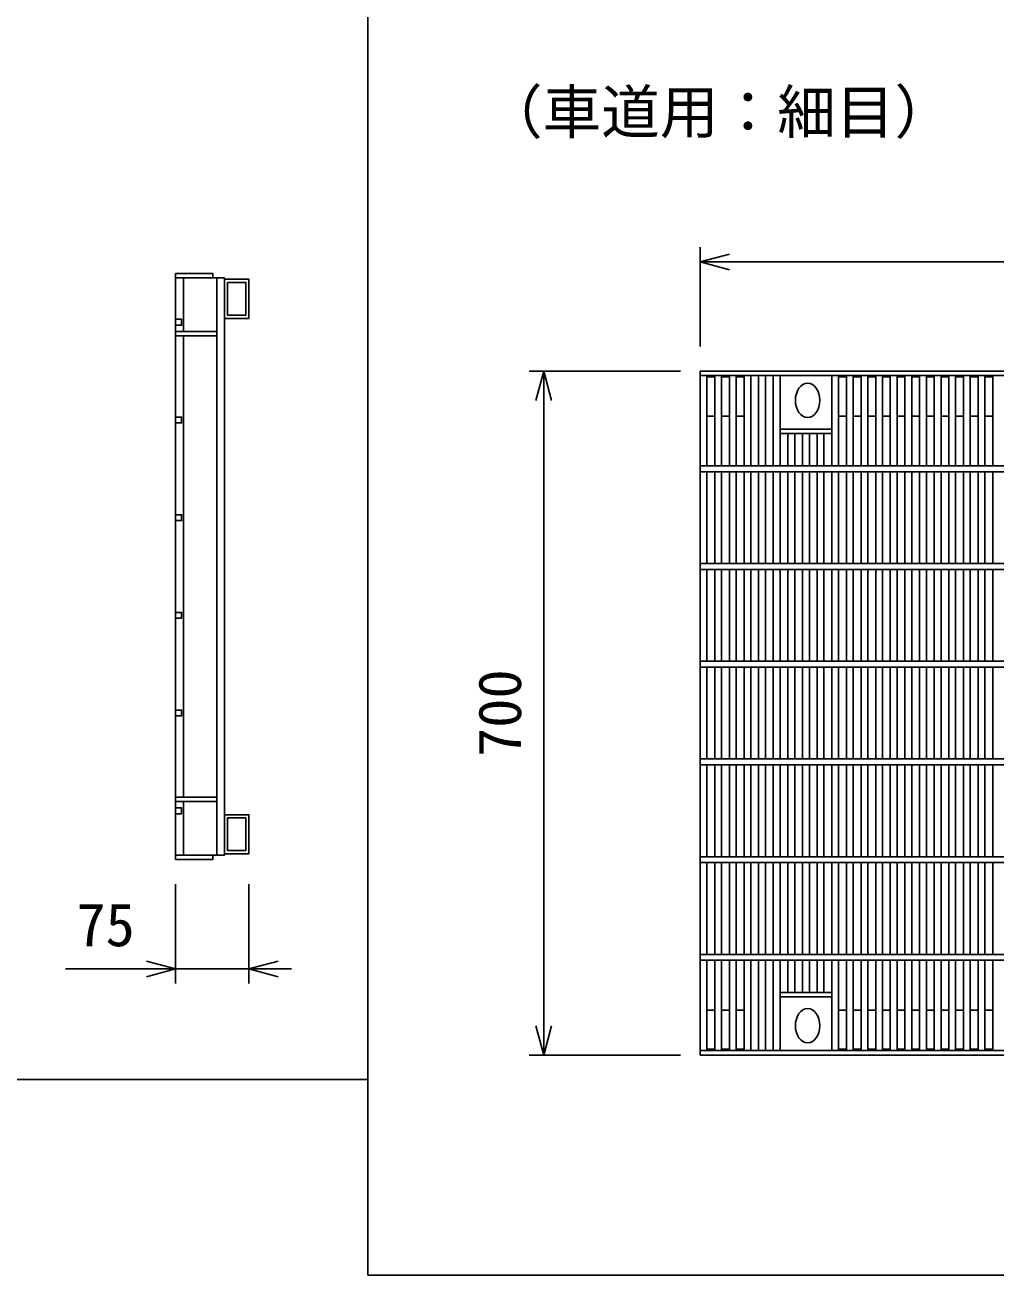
# Model space of a CAD drawing. Units: millimetres, scale not verified. Extents: x -25200 to 25200, y -8910 to 8910.
# Drawn here: x -8113 to -7119, y 683 to 1962 of the extents above; entities that cross this region are included whole.
import ezdxf
from ezdxf.enums import TextEntityAlignment as Align

# ---------------------------------------------------------------- set-up
doc = ezdxf.new("R2010")
doc.units = ezdxf.units.MM
doc.header["$LTSCALE"] = 30
for name, color, linetype, lineweight in [('0-0_DIM', 7, 'Continuous', 25), ('0-2_HATCH', 6, 'Continuous', 25), ('0-7_TXT', 7, 'Continuous', 25)]:
    doc.layers.add(name, color=color, linetype=linetype, lineweight=lineweight)
doc.styles.add('ＭＳ ゴシック', font='')
doc.styles.get('ＭＳ ゴシック').set_extended_font_data('MS Gothic')

msp = doc.modelspace()

# ---------------------------------------------------------------- linework, layer by layer
at = {"layer": '0-0_DIM'}
for p, q in [((-7422.21, 1633.09), (-7422.21, 1734.68)), ((-6427.21, 1719.68), (-7422.21, 1719.68)), ((-7442.21, 1607.87), (-7597.21, 1607.87)), ((-7582.21, 1607.87), (-7582.21, 907.87)), ((-7958.87, 1082.64), (-7958.87, 981.06)), ((-7883.87, 1082.64), (-7883.87, 981.06)), ((-8071.48, 996.06), (-7958.87, 996.06)), ((-7883.87, 996.06), (-7958.87, 996.06)), ((-7883.87, 996.06), (-7840.4, 996.06)), ((-7442.21, 907.87), (-7597.21, 907.87))]:
    msp.add_line(p, q, dxfattribs=at)
for points in [[(-7392.21, 1711.64), (-7422.21, 1719.68), (-7392.21, 1727.71)], [(-7590.25, 1577.87), (-7582.21, 1607.87), (-7574.17, 1577.87)], [(-7988.87, 988.02), (-7958.87, 996.06), (-7988.87, 1004.09)], [(-7853.87, 1004.09), (-7883.87, 996.06), (-7853.87, 988.02)], [(-7574.17, 937.87), (-7582.21, 907.87), (-7590.25, 937.87)]]:
    msp.add_lwpolyline(points, dxfattribs=at)
at = {"layer": '0-2_HATCH'}
for p, q in [((-7958.87, 1707.87), (-7958.87, 1107.87)), ((-7958.87, 1703.37), (-7908.87, 1703.37)), ((-7950.87, 1648.37), (-7950.87, 1703.37)), ((-7916.87, 1112.37), (-7916.87, 1703.37)), ((-7908.87, 1112.37), (-7908.87, 1703.37)), ((-7958.87, 1648.37), (-7916.87, 1648.37)), ((-7958.87, 1643.87), (-7916.87, 1643.87)), ((-7950.87, 1171.87), (-7950.87, 1643.87)), ((-6427.21, 1607.87), (-7422.21, 1607.87)), ((-7422.21, 1607.87), (-7422.21, 907.87)), ((-6427.21, 1603.37), (-7422.21, 1603.37)), ((-7415.21, 1603.37), (-7415.21, 1510.87)), ((-7407.24, 1601.87), (-7415.21, 1601.87)), ((-7407.24, 1603.37), (-7407.24, 1510.87)), ((-7400.24, 1603.37), (-7400.24, 1510.87)), ((-7392.27, 1601.87), (-7400.24, 1601.87)), ((-7392.27, 1603.37), (-7392.27, 1510.87)), ((-7385.27, 1603.37), (-7385.27, 1510.87)), ((-7377.3, 1601.87), (-7385.27, 1601.87)), ((-7377.3, 1603.37), (-7377.3, 1510.87)), ((-7370.3, 1603.37), (-7370.3, 1510.87)), ((-7362.33, 1603.37), (-7362.33, 1510.87)), ((-7355.33, 1603.37), (-7355.33, 1510.87)), ((-7347.36, 1603.37), (-7347.36, 1510.87)), ((-7340.36, 1603.37), (-7340.36, 1510.87)), ((-7287.49, 1603.37), (-7287.49, 1510.87)), ((-7280.49, 1603.37), (-7280.49, 1510.87)), ((-7272.52, 1601.87), (-7280.49, 1601.87)), ((-7272.52, 1603.37), (-7272.52, 1510.87)), ((-7265.52, 1603.37), (-7265.52, 1510.87)), ((-7257.55, 1601.87), (-7265.52, 1601.87)), ((-7257.55, 1603.37), (-7257.55, 1510.87)), ((-7250.55, 1603.37), (-7250.55, 1510.87)), ((-7242.58, 1601.87), (-7250.55, 1601.87)), ((-7242.58, 1603.37), (-7242.58, 1510.87)), ((-7235.58, 1603.37), (-7235.58, 1510.87)), ((-7227.61, 1601.87), (-7235.58, 1601.87)), ((-7227.61, 1603.37), (-7227.61, 1510.87)), ((-7220.61, 1603.37), (-7220.61, 1510.87)), ((-7212.64, 1601.87), (-7220.61, 1601.87)), ((-7212.64, 1603.37), (-7212.64, 1510.87)), ((-7205.64, 1603.37), (-7205.64, 1510.87)), ((-7197.67, 1601.87), (-7205.64, 1601.87)), ((-7197.67, 1603.37), (-7197.67, 1510.87)), ((-7190.67, 1603.37), (-7190.67, 1510.87)), ((-7182.7, 1601.87), (-7190.67, 1601.87)), ((-7182.7, 1603.37), (-7182.7, 1510.87)), ((-7175.7, 1603.37), (-7175.7, 1510.87)), ((-7167.73, 1601.87), (-7175.7, 1601.87)), ((-7167.73, 1603.37), (-7167.73, 1510.87)), ((-7160.73, 1603.37), (-7160.73, 1510.87)), ((-7152.76, 1601.87), (-7160.73, 1601.87)), ((-7152.76, 1603.37), (-7152.76, 1510.87)), ((-7145.76, 1603.37), (-7145.76, 1510.87)), ((-7137.79, 1601.87), (-7145.76, 1601.87)), ((-7137.79, 1603.37), (-7137.79, 1510.87)), ((-7130.79, 1603.37), (-7130.79, 1510.87)), ((-7122.82, 1601.87), (-7130.79, 1601.87)), ((-7122.82, 1603.37), (-7122.82, 1510.87)), ((-7407.24, 1561.87), (-7415.21, 1561.87)), ((-7392.27, 1561.87), (-7400.24, 1561.87)), ((-7377.3, 1561.87), (-7385.27, 1561.87)), ((-7272.52, 1561.87), (-7280.49, 1561.87)), ((-7257.55, 1561.87), (-7265.52, 1561.87)), ((-7242.58, 1561.87), (-7250.55, 1561.87)), ((-7227.61, 1561.87), (-7235.58, 1561.87)), ((-7212.64, 1561.87), (-7220.61, 1561.87)), ((-7197.67, 1561.87), (-7205.64, 1561.87)), ((-7182.7, 1561.87), (-7190.67, 1561.87)), ((-7167.73, 1561.87), (-7175.7, 1561.87)), ((-7152.76, 1561.87), (-7160.73, 1561.87)), ((-7137.79, 1561.87), (-7145.76, 1561.87)), ((-7122.82, 1561.87), (-7130.79, 1561.87)), ((-7340.36, 1548.37), (-7287.49, 1548.37)), ((-7340.36, 1543.87), (-7287.49, 1543.87)), ((-7332.4, 1543.87), (-7332.4, 1510.87)), ((-7325.4, 1543.87), (-7325.4, 1510.87)), ((-7317.43, 1543.87), (-7317.43, 1510.87)), ((-7310.43, 1543.87), (-7310.43, 1510.87)), ((-7302.46, 1543.87), (-7302.46, 1510.87)), ((-7295.46, 1543.87), (-7295.46, 1510.87)), ((-6427.21, 1510.87), (-7422.21, 1510.87)), ((-7422.21, 1504.87), (-6427.21, 1504.87)), ((-7415.21, 1410.87), (-7415.21, 1504.87)), ((-7407.24, 1410.87), (-7407.24, 1504.87)), ((-7400.24, 1410.87), (-7400.24, 1504.87)), ((-7392.27, 1410.87), (-7392.27, 1504.87)), ((-7385.27, 1410.87), (-7385.27, 1504.87)), ((-7377.3, 1410.87), (-7377.3, 1504.87)), ((-7370.3, 1410.87), (-7370.3, 1504.87)), ((-7362.33, 1410.87), (-7362.33, 1504.87)), ((-7355.33, 1410.87), (-7355.33, 1504.87)), ((-7347.36, 1410.87), (-7347.36, 1504.87)), ((-7340.36, 1410.87), (-7340.36, 1504.87)), ((-7332.4, 1410.87), (-7332.4, 1504.87)), ((-7325.4, 1410.87), (-7325.4, 1504.87)), ((-7317.43, 1410.87), (-7317.43, 1504.87)), ((-7310.43, 1410.87), (-7310.43, 1504.87)), ((-7302.46, 1410.87), (-7302.46, 1504.87)), ((-7295.46, 1410.87), (-7295.46, 1504.87)), ((-7287.49, 1410.87), (-7287.49, 1504.87)), ((-7280.49, 1410.87), (-7280.49, 1504.87)), ((-7272.52, 1410.87), (-7272.52, 1504.87)), ((-7265.52, 1410.87), (-7265.52, 1504.87)), ((-7257.55, 1410.87), (-7257.55, 1504.87)), ((-7250.55, 1410.87), (-7250.55, 1504.87)), ((-7242.58, 1410.87), (-7242.58, 1504.87)), ((-7235.58, 1410.87), (-7235.58, 1504.87)), ((-7227.61, 1410.87), (-7227.61, 1504.87)), ((-7220.61, 1410.87), (-7220.61, 1504.87)), ((-7212.64, 1410.87), (-7212.64, 1504.87)), ((-7205.64, 1410.87), (-7205.64, 1504.87)), ((-7197.67, 1410.87), (-7197.67, 1504.87)), ((-7190.67, 1410.87), (-7190.67, 1504.87)), ((-7182.7, 1410.87), (-7182.7, 1504.87)), ((-7175.7, 1410.87), (-7175.7, 1504.87)), ((-7167.73, 1410.87), (-7167.73, 1504.87)), ((-7160.73, 1410.87), (-7160.73, 1504.87)), ((-7152.76, 1410.87), (-7152.76, 1504.87)), ((-7145.76, 1410.87), (-7145.76, 1504.87)), ((-7137.79, 1410.87), (-7137.79, 1504.87)), ((-7130.79, 1410.87), (-7130.79, 1504.87)), ((-7122.82, 1410.87), (-7122.82, 1504.87)), ((-6427.21, 1410.87), (-7422.21, 1410.87)), ((-7422.21, 1404.87), (-6427.21, 1404.87)), ((-7415.21, 1310.87), (-7415.21, 1404.87)), ((-7407.24, 1310.87), (-7407.24, 1404.87)), ((-7400.24, 1310.87), (-7400.24, 1404.87)), ((-7392.27, 1310.87), (-7392.27, 1404.87)), ((-7385.27, 1310.87), (-7385.27, 1404.87)), ((-7377.3, 1310.87), (-7377.3, 1404.87)), ((-7370.3, 1310.87), (-7370.3, 1404.87)), ((-7362.33, 1310.87), (-7362.33, 1404.87)), ((-7355.33, 1310.87), (-7355.33, 1404.87)), ((-7347.36, 1310.87), (-7347.36, 1404.87)), ((-7340.36, 1310.87), (-7340.36, 1404.87)), ((-7332.4, 1310.87), (-7332.4, 1404.87)), ((-7325.4, 1310.87), (-7325.4, 1404.87)), ((-7317.43, 1310.87), (-7317.43, 1404.87)), ((-7310.43, 1310.87), (-7310.43, 1404.87)), ((-7302.46, 1310.87), (-7302.46, 1404.87)), ((-7295.46, 1310.87), (-7295.46, 1404.87)), ((-7287.49, 1310.87), (-7287.49, 1404.87)), ((-7280.49, 1310.87), (-7280.49, 1404.87)), ((-7272.52, 1310.87), (-7272.52, 1404.87)), ((-7265.52, 1310.87), (-7265.52, 1404.87)), ((-7257.55, 1310.87), (-7257.55, 1404.87)), ((-7250.55, 1310.87), (-7250.55, 1404.87)), ((-7242.58, 1310.87), (-7242.58, 1404.87)), ((-7235.58, 1310.87), (-7235.58, 1404.87)), ((-7227.61, 1310.87), (-7227.61, 1404.87)), ((-7220.61, 1310.87), (-7220.61, 1404.87)), ((-7212.64, 1310.87), (-7212.64, 1404.87)), ((-7205.64, 1310.87), (-7205.64, 1404.87)), ((-7197.67, 1310.87), (-7197.67, 1404.87)), ((-7190.67, 1310.87), (-7190.67, 1404.87)), ((-7182.7, 1310.87), (-7182.7, 1404.87)), ((-7175.7, 1310.87), (-7175.7, 1404.87)), ((-7167.73, 1310.87), (-7167.73, 1404.87)), ((-7160.73, 1310.87), (-7160.73, 1404.87)), ((-7152.76, 1310.87), (-7152.76, 1404.87)), ((-7145.76, 1310.87), (-7145.76, 1404.87)), ((-7137.79, 1310.87), (-7137.79, 1404.87)), ((-7130.79, 1310.87), (-7130.79, 1404.87)), ((-7122.82, 1310.87), (-7122.82, 1404.87)), ((-6427.21, 1310.87), (-7422.21, 1310.87)), ((-7422.21, 1304.87), (-6427.21, 1304.87)), ((-7415.21, 1210.87), (-7415.21, 1304.87)), ((-7407.24, 1210.87), (-7407.24, 1304.87)), ((-7400.24, 1210.87), (-7400.24, 1304.87)), ((-7392.27, 1210.87), (-7392.27, 1304.87)), ((-7385.27, 1210.87), (-7385.27, 1304.87)), ((-7377.3, 1210.87), (-7377.3, 1304.87)), ((-7370.3, 1210.87), (-7370.3, 1304.87)), ((-7362.33, 1210.87), (-7362.33, 1304.87)), ((-7355.33, 1210.87), (-7355.33, 1304.87)), ((-7347.36, 1210.87), (-7347.36, 1304.87)), ((-7340.36, 1210.87), (-7340.36, 1304.87)), ((-7332.4, 1210.87), (-7332.4, 1304.87)), ((-7325.4, 1210.87), (-7325.4, 1304.87)), ((-7317.43, 1210.87), (-7317.43, 1304.87)), ((-7310.43, 1210.87), (-7310.43, 1304.87)), ((-7302.46, 1210.87), (-7302.46, 1304.87)), ((-7295.46, 1210.87), (-7295.46, 1304.87)), ((-7287.49, 1210.87), (-7287.49, 1304.87)), ((-7280.49, 1210.87), (-7280.49, 1304.87)), ((-7272.52, 1210.87), (-7272.52, 1304.87)), ((-7265.52, 1210.87), (-7265.52, 1304.87)), ((-7257.55, 1210.87), (-7257.55, 1304.87)), ((-7250.55, 1210.87), (-7250.55, 1304.87)), ((-7242.58, 1210.87), (-7242.58, 1304.87)), ((-7235.58, 1210.87), (-7235.58, 1304.87)), ((-7227.61, 1210.87), (-7227.61, 1304.87)), ((-7220.61, 1210.87), (-7220.61, 1304.87)), ((-7212.64, 1210.87), (-7212.64, 1304.87)), ((-7205.64, 1210.87), (-7205.64, 1304.87)), ((-7197.67, 1210.87), (-7197.67, 1304.87)), ((-7190.67, 1210.87), (-7190.67, 1304.87)), ((-7182.7, 1210.87), (-7182.7, 1304.87)), ((-7175.7, 1210.87), (-7175.7, 1304.87)), ((-7167.73, 1210.87), (-7167.73, 1304.87)), ((-7160.73, 1210.87), (-7160.73, 1304.87)), ((-7152.76, 1210.87), (-7152.76, 1304.87)), ((-7145.76, 1210.87), (-7145.76, 1304.87)), ((-7137.79, 1210.87), (-7137.79, 1304.87)), ((-7130.79, 1210.87), (-7130.79, 1304.87)), ((-7122.82, 1210.87), (-7122.82, 1304.87)), ((-6427.21, 1210.87), (-7422.21, 1210.87)), ((-7422.21, 1204.87), (-6427.21, 1204.87)), ((-7415.21, 1110.87), (-7415.21, 1204.87)), ((-7407.24, 1110.87), (-7407.24, 1204.87)), ((-7400.24, 1110.87), (-7400.24, 1204.87)), ((-7392.27, 1110.87), (-7392.27, 1204.87)), ((-7385.27, 1110.87), (-7385.27, 1204.87)), ((-7377.3, 1110.87), (-7377.3, 1204.87)), ((-7370.3, 1110.87), (-7370.3, 1204.87)), ((-7362.33, 1110.87), (-7362.33, 1204.87)), ((-7355.33, 1110.87), (-7355.33, 1204.87)), ((-7347.36, 1110.87), (-7347.36, 1204.87)), ((-7340.36, 1110.87), (-7340.36, 1204.87)), ((-7332.4, 1110.87), (-7332.4, 1204.87)), ((-7325.4, 1110.87), (-7325.4, 1204.87)), ((-7317.43, 1110.87), (-7317.43, 1204.87)), ((-7310.43, 1110.87), (-7310.43, 1204.87)), ((-7302.46, 1110.87), (-7302.46, 1204.87)), ((-7295.46, 1110.87), (-7295.46, 1204.87)), ((-7287.49, 1110.87), (-7287.49, 1204.87)), ((-7280.49, 1110.87), (-7280.49, 1204.87)), ((-7272.52, 1110.87), (-7272.52, 1204.87)), ((-7265.52, 1110.87), (-7265.52, 1204.87)), ((-7257.55, 1110.87), (-7257.55, 1204.87)), ((-7250.55, 1110.87), (-7250.55, 1204.87)), ((-7242.58, 1110.87), (-7242.58, 1204.87)), ((-7235.58, 1110.87), (-7235.58, 1204.87)), ((-7227.61, 1110.87), (-7227.61, 1204.87)), ((-7220.61, 1110.87), (-7220.61, 1204.87)), ((-7212.64, 1110.87), (-7212.64, 1204.87)), ((-7205.64, 1110.87), (-7205.64, 1204.87)), ((-7197.67, 1110.87), (-7197.67, 1204.87)), ((-7190.67, 1110.87), (-7190.67, 1204.87)), ((-7182.7, 1110.87), (-7182.7, 1204.87)), ((-7175.7, 1110.87), (-7175.7, 1204.87)), ((-7167.73, 1110.87), (-7167.73, 1204.87)), ((-7160.73, 1110.87), (-7160.73, 1204.87)), ((-7152.76, 1110.87), (-7152.76, 1204.87)), ((-7145.76, 1110.87), (-7145.76, 1204.87)), ((-7137.79, 1110.87), (-7137.79, 1204.87)), ((-7130.79, 1110.87), (-7130.79, 1204.87)), ((-7122.82, 1110.87), (-7122.82, 1204.87)), ((-7958.87, 1171.87), (-7916.87, 1171.87)), ((-7958.87, 1167.37), (-7916.87, 1167.37)), ((-7950.87, 1112.37), (-7950.87, 1167.37)), ((-7958.87, 1112.37), (-7908.87, 1112.37)), ((-6427.21, 1110.87), (-7422.21, 1110.87)), ((-7422.21, 1104.87), (-6427.21, 1104.87)), ((-7415.21, 1010.87), (-7415.21, 1104.87)), ((-7407.24, 1010.87), (-7407.24, 1104.87)), ((-7400.24, 1010.87), (-7400.24, 1104.87)), ((-7392.27, 1010.87), (-7392.27, 1104.87)), ((-7385.27, 1010.87), (-7385.27, 1104.87)), ((-7377.3, 1010.87), (-7377.3, 1104.87)), ((-7370.3, 1010.87), (-7370.3, 1104.87)), ((-7362.33, 1010.87), (-7362.33, 1104.87)), ((-7355.33, 1010.87), (-7355.33, 1104.87)), ((-7347.36, 1010.87), (-7347.36, 1104.87)), ((-7340.36, 1010.87), (-7340.36, 1104.87)), ((-7332.4, 1010.87), (-7332.4, 1104.87)), ((-7325.4, 1010.87), (-7325.4, 1104.87)), ((-7317.43, 1010.87), (-7317.43, 1104.87)), ((-7310.43, 1010.87), (-7310.43, 1104.87)), ((-7302.46, 1010.87), (-7302.46, 1104.87)), ((-7295.46, 1010.87), (-7295.46, 1104.87)), ((-7287.49, 1010.87), (-7287.49, 1104.87)), ((-7280.49, 1010.87), (-7280.49, 1104.87)), ((-7272.52, 1010.87), (-7272.52, 1104.87)), ((-7265.52, 1010.87), (-7265.52, 1104.87)), ((-7257.55, 1010.87), (-7257.55, 1104.87)), ((-7250.55, 1010.87), (-7250.55, 1104.87)), ((-7242.58, 1010.87), (-7242.58, 1104.87)), ((-7235.58, 1010.87), (-7235.58, 1104.87)), ((-7227.61, 1010.87), (-7227.61, 1104.87)), ((-7220.61, 1010.87), (-7220.61, 1104.87)), ((-7212.64, 1010.87), (-7212.64, 1104.87)), ((-7205.64, 1010.87), (-7205.64, 1104.87)), ((-7197.67, 1010.87), (-7197.67, 1104.87)), ((-7190.67, 1010.87), (-7190.67, 1104.87)), ((-7182.7, 1010.87), (-7182.7, 1104.87)), ((-7175.7, 1010.87), (-7175.7, 1104.87)), ((-7167.73, 1010.87), (-7167.73, 1104.87)), ((-7160.73, 1010.87), (-7160.73, 1104.87)), ((-7152.76, 1010.87), (-7152.76, 1104.87)), ((-7145.76, 1010.87), (-7145.76, 1104.87)), ((-7137.79, 1010.87), (-7137.79, 1104.87)), ((-7130.79, 1010.87), (-7130.79, 1104.87)), ((-7122.82, 1010.87), (-7122.82, 1104.87)), ((-6427.21, 1010.87), (-7422.21, 1010.87)), ((-7422.21, 1004.87), (-6427.21, 1004.87)), ((-7415.21, 912.37), (-7415.21, 1004.87)), ((-7407.24, 912.37), (-7407.24, 1004.87)), ((-7400.24, 912.37), (-7400.24, 1004.87)), ((-7392.27, 912.37), (-7392.27, 1004.87)), ((-7385.27, 912.37), (-7385.27, 1004.87)), ((-7377.3, 912.37), (-7377.3, 1004.87)), ((-7370.3, 1004.87), (-7370.3, 912.37)), ((-7362.33, 912.37), (-7362.33, 1004.87)), ((-7355.33, 912.37), (-7355.33, 1004.87)), ((-7347.36, 912.37), (-7347.36, 1004.87)), ((-7340.36, 912.37), (-7340.36, 1004.87)), ((-7332.4, 971.87), (-7332.4, 1004.87)), ((-7325.4, 971.87), (-7325.4, 1004.87)), ((-7317.43, 971.87), (-7317.43, 1004.87)), ((-7310.43, 971.87), (-7310.43, 1004.87)), ((-7302.46, 971.87), (-7302.46, 1004.87)), ((-7295.46, 971.87), (-7295.46, 1004.87)), ((-7287.49, 912.37), (-7287.49, 1004.87)), ((-7280.49, 912.37), (-7280.49, 1004.87)), ((-7272.52, 912.37), (-7272.52, 1004.87)), ((-7265.52, 912.37), (-7265.52, 1004.87)), ((-7257.55, 912.37), (-7257.55, 1004.87)), ((-7250.55, 912.37), (-7250.55, 1004.87)), ((-7242.58, 912.37), (-7242.58, 1004.87)), ((-7235.58, 912.37), (-7235.58, 1004.87)), ((-7227.61, 912.37), (-7227.61, 1004.87)), ((-7220.61, 912.37), (-7220.61, 1004.87)), ((-7212.64, 912.37), (-7212.64, 1004.87)), ((-7205.64, 912.37), (-7205.64, 1004.87)), ((-7197.67, 912.37), (-7197.67, 1004.87)), ((-7190.67, 912.37), (-7190.67, 1004.87)), ((-7182.7, 912.37), (-7182.7, 1004.87)), ((-7175.7, 912.37), (-7175.7, 1004.87)), ((-7167.73, 912.37), (-7167.73, 1004.87)), ((-7160.73, 912.37), (-7160.73, 1004.87)), ((-7152.76, 912.37), (-7152.76, 1004.87)), ((-7145.76, 912.37), (-7145.76, 1004.87)), ((-7137.79, 912.37), (-7137.79, 1004.87)), ((-7130.79, 912.37), (-7130.79, 1004.87)), ((-7122.82, 912.37), (-7122.82, 1004.87)), ((-7340.36, 971.87), (-7287.49, 971.87)), ((-7340.36, 967.37), (-7287.49, 967.37)), ((-7407.24, 953.87), (-7415.21, 953.87)), ((-7392.27, 953.87), (-7400.24, 953.87)), ((-7377.3, 953.87), (-7385.27, 953.87)), ((-7272.52, 953.87), (-7280.49, 953.87)), ((-7257.55, 953.87), (-7265.52, 953.87)), ((-7242.58, 953.87), (-7250.55, 953.87)), ((-7227.61, 953.87), (-7235.58, 953.87)), ((-7212.64, 953.87), (-7220.61, 953.87)), ((-7197.67, 953.87), (-7205.64, 953.87)), ((-7182.7, 953.87), (-7190.67, 953.87)), ((-7167.73, 953.87), (-7175.7, 953.87)), ((-7152.76, 953.87), (-7160.73, 953.87)), ((-7137.79, 953.87), (-7145.76, 953.87)), ((-7122.82, 953.87), (-7130.79, 953.87)), ((-6427.21, 912.37), (-7422.21, 912.37)), ((-7407.24, 913.87), (-7415.21, 913.87)), ((-7392.27, 913.87), (-7400.24, 913.87)), ((-7377.3, 913.87), (-7385.27, 913.87)), ((-7272.52, 913.87), (-7280.49, 913.87)), ((-7257.55, 913.87), (-7265.52, 913.87)), ((-7242.58, 913.87), (-7250.55, 913.87)), ((-7227.61, 913.87), (-7235.58, 913.87)), ((-7212.64, 913.87), (-7220.61, 913.87)), ((-7197.67, 913.87), (-7205.64, 913.87)), ((-7182.7, 913.87), (-7190.67, 913.87)), ((-7167.73, 913.87), (-7175.7, 913.87)), ((-7152.76, 913.87), (-7160.73, 913.87)), ((-7137.79, 913.87), (-7145.76, 913.87)), ((-7122.82, 913.87), (-7130.79, 913.87)), ((-6427.21, 907.87), (-7422.21, 907.87))]:
    msp.add_line(p, q, dxfattribs=at)
for points in [[(-7958.87, 1707.87), (-7920.87, 1707.87), (-7920.87, 1703.37)], [(-7958.87, 1660.87), (-7952.87, 1660.87), (-7952.87, 1654.87), (-7958.87, 1654.87)], [(-7958.87, 1560.87), (-7952.87, 1560.87), (-7952.87, 1554.87), (-7958.87, 1554.87)], [(-7958.87, 1460.87), (-7952.87, 1460.87), (-7952.87, 1454.87), (-7958.87, 1454.87)], [(-7958.87, 1360.87), (-7952.87, 1360.87), (-7952.87, 1354.87), (-7958.87, 1354.87)], [(-7958.87, 1260.87), (-7952.87, 1260.87), (-7952.87, 1254.87), (-7958.87, 1254.87)], [(-7958.87, 1160.87), (-7952.87, 1160.87), (-7952.87, 1154.87), (-7958.87, 1154.87)], [(-7958.87, 1107.87), (-7920.87, 1107.87), (-7920.87, 1112.37)]]:
    msp.add_lwpolyline(points, dxfattribs=at)
for points in [[(-7908.87, 1701.87), (-7883.87, 1701.87), (-7883.87, 1661.87), (-7908.87, 1661.87)], [(-7905.67, 1698.67), (-7887.07, 1698.67), (-7887.07, 1665.07), (-7905.67, 1665.07)], [(-7908.87, 1113.87), (-7883.87, 1113.87), (-7883.87, 1153.87), (-7908.87, 1153.87)], [(-7905.67, 1117.07), (-7887.07, 1117.07), (-7887.07, 1150.67), (-7905.67, 1150.67)]]:
    msp.add_lwpolyline(points, close=True, dxfattribs=at)
for centre in [(-7312.21, 1577.87), (-7312.21, 937.87)]:
    msp.add_ellipse(centre, major_axis=(0, 17.5), ratio=0.714286, dxfattribs=at)
at = {"layer": '0-7_TXT'}
for points in [[(-9562.38, 882.74), (-7762.38, 882.74), (-7762.38, 3432.74), (-9562.38, 3432.74)], [(-7762.38, 682.74), (-5962.38, 682.74), (-5962.38, 3432.74), (-7762.38, 3432.74)]]:
    msp.add_lwpolyline(points, close=True, dxfattribs=at)

# ---------------------------------------------------------------- texts
at = {"layer": '0-0_DIM', "style": 'ＭＳ ゴシック'}
for s, p in [('（車道用：細目）', (-7643.35, 1838.05)), ('75', (-8060.51, 1006.06))]:
    msp.add_text(s, height=43.99, dxfattribs=at).set_placement(p, align=Align.BOTTOM_LEFT)
msp.add_text('700', height=43.99, rotation=90, dxfattribs=at).set_placement((-7592.21, 1212.87), align=Align.BOTTOM_LEFT)

doc.saveas('drawing.dxf')
